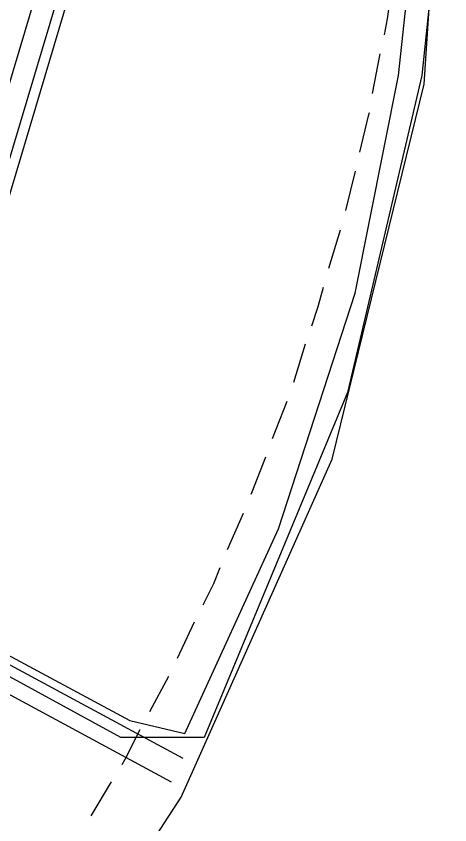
# Model space of a CAD drawing. Header units: feet. Extents: x -84 to 198, y -22 to 181.
# Drawn here: x 126.45 to 131.87, y 35.26 to 45.38 of the extents above; entities that cross this region are included whole.
import ezdxf

# ---------------------------------------------------------------- set-up
doc = ezdxf.new("R2010")
doc.units = ezdxf.units.FT
for name, color, linetype in [('A-AREA-COMUN', 252, 'CONTINUOUS'), ('A-AREA-UNIDAD', 30, 'CONTINUOUS'), ('A-LINEA', 7, 'CONTINUOUS')]:
    doc.layers.add(name, color=color, linetype=linetype)

msp = doc.modelspace()

# ---------------------------------------------------------------- linework, layer by layer
at = {"layer": 'A-AREA-COMUN'}
msp.add_lwpolyline([(107.6, 44.1244), (118.8, 41.4756), (119.168, 41.1556), (122.08, 40.5156), (122.16, 39.6444), (122.688, 39.5556), (122.752, 39.3244), (127.872, 36.5689), (128.56, 36.4089), (129.728, 38.9689), (130.688, 41.92), (131.232, 44.64), (131.52, 47.36), (131.44, 51.0933), (130.96, 54.2044), (131.04, 55.4844), (129.568, 60.4089)], dxfattribs=at)
at = {"layer": 'A-AREA-UNIDAD'}
msp.add_lwpolyline([(108.672, 18.9689), (114.32, 22.2756), (119.52, 25.8489), (123.36, 28.9244), (126.272, 32.16), (128.512, 35.6089), (130.4, 39.84), (131.552, 44.5333), (131.872, 49.4044), (131.488, 53.44), (131.808, 50.08), (131.808, 47.4133), (131.52, 44.64), (130.592, 40.6756), (128.8, 36.3556), (127.76, 36.3556), (122.688, 39.1289), (121.888, 39.1289), (121.84, 39.6444), (119.872, 40.0889), (119.392, 37.8489), (118.368, 37.76), (105.2, 40.8889)], dxfattribs=at)
at = {"layer": 'A-LINEA'}
for p, q in [((121.4492, 27.1432), (130.5472, 57.5985)), ((121.4492, 27.1432), (130.5472, 57.5985)), ((121.4492, 27.1432), (130.5472, 57.5985)), ((121.4492, 27.1432), (130.5472, 57.5985)), ((121.4492, 27.1432), (130.5472, 57.5985)), ((121.4492, 27.1432), (130.5472, 57.5985)), ((121.5473, 27.0062), (130.6986, 57.6547)), ((121.5473, 27.0062), (130.6986, 57.6547)), ((121.5473, 27.0062), (130.6986, 57.6547)), ((121.5473, 27.0062), (130.6986, 57.6547)), ((121.2448, 27.4065), (130.2319, 57.4903)), ((121.2448, 27.4065), (130.2319, 57.4903)), ((121.2448, 27.4065), (130.2319, 57.4903)), ((121.2448, 27.4065), (130.2319, 57.4903)), ((121.2448, 27.4065), (130.2319, 57.4903)), ((121.2448, 27.4065), (130.2319, 57.4903)), ((130.9067, 44.4178), (131, 44.9111)), ((130.5733, 42.9511), (130.6933, 43.4444)), ((130.36, 42.2311), (130.5067, 42.7111)), ((129.92, 40.8044), (130.0667, 41.2844)), ((129.6533, 40.0978), (129.84, 40.5644)), ((122.5733, 39.3111), (128.5333, 36.0978)), ((122.5733, 39.3111), (128.5333, 36.0978)), ((129.0933, 38.7111), (129.2933, 39.1644)), ((122.4133, 39.0178), (128.3867, 35.8044)), ((122.4133, 39.0178), (128.3867, 35.8044)), ((128.4667, 37.3511), (128.68, 37.8044)), ((128.12, 36.6844), (128.36, 37.1244)), ((127.3867, 35.3778), (127.64, 35.8044))]:
    msp.add_line(p, q, dxfattribs=at)
for points in [[(131.0533, 45.1511), (131.0933, 45.3511), (131.1333, 45.6444)], [(130.7467, 43.6844), (130.8533, 44.1378), (130.8667, 44.1778)], [(130.1467, 41.5111), (130.2267, 41.7511), (130.2933, 41.9911)], [(129.3867, 39.4044), (129.4, 39.4311), (129.5733, 39.8711)], [(128.7867, 38.0178), (128.92, 38.2844), (129, 38.4844)], [(127.7733, 36.0178), (127.8133, 36.0844), (128, 36.4578)]]:
    msp.add_lwpolyline(points, dxfattribs=at)

doc.saveas('drawing.dxf')
